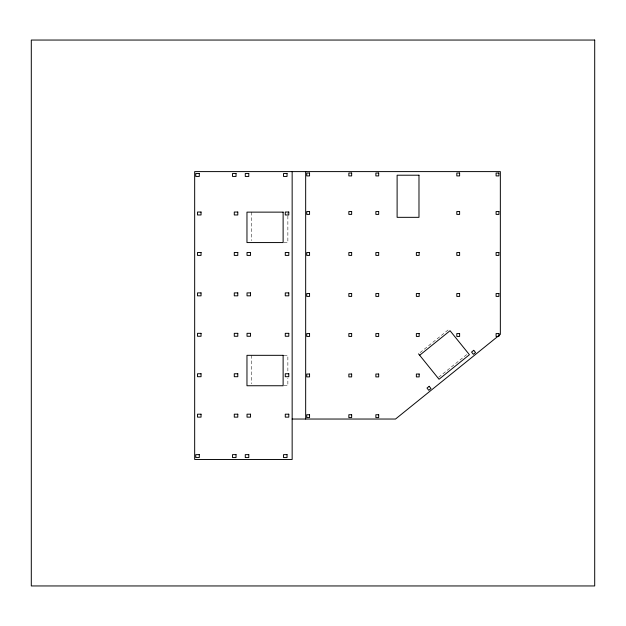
<?xml version="1.0" encoding="UTF-8"?>
<svg xmlns="http://www.w3.org/2000/svg" width="626" height="626" viewBox="0 0 626 626"><rect width="100%" height="100%" fill="white"/><g stroke="black" fill="none" stroke-linecap="round" stroke-linejoin="round"><path stroke-width="0.47" stroke-dasharray="3.13 2.35" d="M420.046 352.626L448.912 329.315M438.654 377.235L467.52 353.925M283.954 242.567L287.866 242.567L287.866 213.09M283.954 355.325L287.866 355.325L287.866 372.439M283.954 385.749L287.866 385.749L287.866 378.143M251.707 212.136L251.707 240.666M251.707 355.325L251.707 383.848"/><path stroke-width="0.94" d="M419.663 355.263L450.047 330.724L469.422 354.715L439.029 379.254L418.52 353.854M292.154 419.037L395.515 419.037L500.346 334.386L500.346 171.602L194.67 171.602L194.67 459.476L292.154 459.476L292.154 171.602M305.668 171.602L305.668 419.037M429.178 386.312L426.995 388.073L428.794 390.303L430.978 388.543L429.178 386.312M473.749 350.317L471.566 352.086L473.366 354.316L475.549 352.555L473.749 350.317M594.7 40.048L31.3 40.048L31.3 585.952L594.7 585.952L594.7 40.048M309.557 173.042L306.756 173.042L306.756 175.914L309.557 175.914L309.557 173.042M351.655 173.042L348.854 173.042L348.854 175.914L351.655 175.914L351.655 173.042M378.683 173.042L375.874 173.042L375.874 175.914L378.683 175.914L378.683 173.042M459.617 173.042L456.816 173.042L456.816 175.914L459.617 175.914L459.617 173.042M498.906 173.042L496.097 173.042L496.097 175.914L498.906 175.914L498.906 173.042M199.287 173.512L195.774 173.512L195.774 176.446L199.287 176.446L199.287 173.512M236.033 173.512L232.52 173.512L232.52 176.446L236.033 176.446L236.033 173.512M248.788 173.512L245.275 173.512L245.275 176.446L248.788 176.446L248.788 173.512M287.037 173.512L283.523 173.512L283.523 176.446L287.037 176.446L287.037 173.512M418.982 175.21L397.111 175.21L397.111 217.332L418.982 217.332L418.982 175.21M309.557 211.533L306.756 211.533L306.756 214.405L309.557 214.405L309.557 211.533M351.655 211.533L348.854 211.533L348.854 214.405L351.655 214.405L351.655 211.533M378.683 211.533L375.874 211.533L375.874 214.405L378.683 214.405L378.683 211.533M459.617 211.533L456.816 211.533L456.816 214.405L459.617 214.405L459.617 211.533M498.906 211.533L496.097 211.533L496.097 214.405L498.906 214.405L498.906 211.533M201.04 212.034L197.526 212.034L197.526 214.968L201.04 214.968L201.04 212.034M237.794 212.034L234.28 212.034L234.28 214.968L237.794 214.968L237.794 212.034M288.789 212.034L285.276 212.034L285.276 214.968L288.789 214.968L288.789 212.034M283.124 212.136L246.965 212.136L246.965 242.567L283.124 242.567L283.124 212.136M201.04 252.466L197.526 252.466L197.526 255.4L201.04 255.4L201.04 252.466M237.794 252.466L234.28 252.466L234.28 255.4L237.794 255.4L237.794 252.466M250.541 252.466L247.027 252.466L247.027 255.4L250.541 255.4L250.541 252.466M288.789 252.466L285.276 252.466L285.276 255.4L288.789 255.4L288.789 252.466M309.557 252.536L306.756 252.536L306.756 255.408L309.557 255.408L309.557 252.536M351.655 252.536L348.854 252.536L348.854 255.408L351.655 255.408L351.655 252.536M378.683 252.536L375.874 252.536L375.874 255.408L378.683 255.408L378.683 252.536M419.17 252.536L416.36 252.536L416.36 255.408L419.17 255.408L419.17 252.536M459.617 252.536L456.816 252.536L456.816 255.408L459.617 255.408L459.617 252.536M498.906 252.536L496.097 252.536L496.097 255.408L498.906 255.408L498.906 252.536M201.04 292.898L197.526 292.898L197.526 295.832L201.04 295.832L201.04 292.898M237.794 292.898L234.28 292.898L234.28 295.832L237.794 295.832L237.794 292.898M250.541 292.898L247.027 292.898L247.027 295.832L250.541 295.832L250.541 292.898M288.789 292.898L285.276 292.898L285.276 295.832L288.789 295.832L288.789 292.898M309.557 293.539L306.756 293.539L306.756 296.411L309.557 296.411L309.557 293.539M351.655 293.539L348.854 293.539L348.854 296.411L351.655 296.411L351.655 293.539M378.683 293.539L375.874 293.539L375.874 296.411L378.683 296.411L378.683 293.539M419.17 293.539L416.36 293.539L416.36 296.411L419.17 296.411L419.17 293.539M459.617 293.539L456.816 293.539L456.816 296.411L459.617 296.411L459.617 293.539M498.906 293.539L496.097 293.539L496.097 296.411L498.906 296.411L498.906 293.539M201.04 333.329L197.526 333.329L197.526 336.264L201.04 336.264L201.04 333.329M237.794 333.329L234.28 333.329L234.28 336.264L237.794 336.264L237.794 333.329M250.541 333.329L247.027 333.329L247.027 336.264L250.541 336.264L250.541 333.329M288.789 333.329L285.276 333.329L285.276 336.264L288.789 336.264L288.789 333.329M309.557 333.572L306.756 333.572L306.756 336.436L309.557 336.436L309.557 333.572M351.655 333.572L348.854 333.572L348.854 336.436L351.655 336.436L351.655 333.572M378.683 333.572L375.874 333.572L375.874 336.436L378.683 336.436L378.683 333.572M419.17 333.572L416.36 333.572L416.36 336.436L419.17 336.436L419.17 333.572M459.617 333.572L456.816 333.572L456.816 336.436L459.617 336.436L459.617 333.572M498.906 333.572L496.097 333.572L496.097 336.436L498.906 336.436L498.906 333.572M283.124 355.325L246.965 355.325L246.965 385.749L283.124 385.749L283.124 355.325M201.04 373.761L197.526 373.761L197.526 376.703L201.04 376.703L201.04 373.761M237.794 373.761L234.28 373.761L234.28 376.703L237.794 376.703L237.794 373.761M288.789 373.761L285.276 373.761L285.276 376.703L288.789 376.703L288.789 373.761M309.557 374.035L306.756 374.035L306.756 376.899L309.557 376.899L309.557 374.035M351.655 374.035L348.854 374.035L348.854 376.899L351.655 376.899L351.655 374.035M378.683 374.035L375.874 374.035L375.874 376.899L378.683 376.899L378.683 374.035M419.17 374.035L416.36 374.035L416.36 376.899L419.17 376.899L419.17 374.035M201.04 414.193L197.526 414.193L197.526 417.135L201.04 417.135L201.04 414.193M237.794 414.193L234.28 414.193L234.28 417.135L237.794 417.135L237.794 414.193M250.541 414.193L247.027 414.193L247.027 417.135L250.541 417.135L250.541 414.193M288.789 414.193L285.276 414.193L285.276 417.135L288.789 417.135L288.789 414.193M309.557 414.725L306.756 414.725L306.756 417.589L309.557 417.589L309.557 414.725M351.655 414.725L348.854 414.725L348.854 417.589L351.655 417.589L351.655 414.725M378.683 414.725L375.874 414.725L375.874 417.589L378.683 417.589L378.683 414.725M199.287 454.632L195.774 454.632L195.774 457.567L199.287 457.567L199.287 454.632M236.033 454.632L232.52 454.632L232.52 457.567L236.033 457.567L236.033 454.632M248.788 454.632L245.275 454.632L245.275 457.567L248.788 457.567L248.788 454.632M287.037 454.632L283.523 454.632L283.523 457.567L287.037 457.567L287.037 454.632"/></g></svg>
